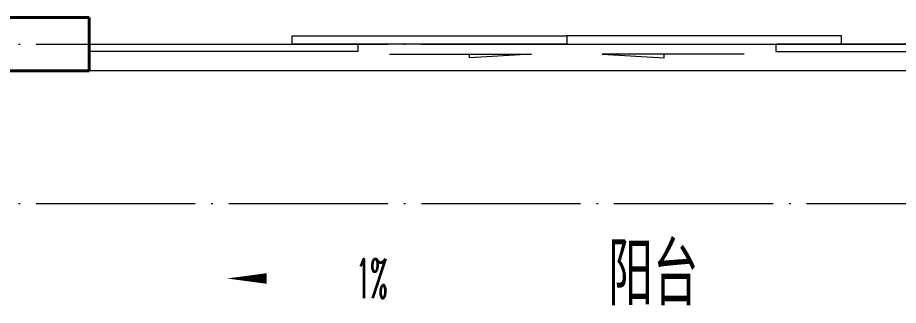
# Model space of a CAD drawing. Extents: x 27938 to 1042331, y -235042 to 1535213.
# Drawn here: x 698497 to 701817, y 597264 to 598349 of the extents above; entities that cross this region are included whole.
import ezdxf

# ---------------------------------------------------------------- set-up
doc = ezdxf.new("R2010")
doc.units = 0
doc.header["$LTSCALE"] = 1000
doc.header["$MEASUREMENT"] = 0
doc.linetypes.add('DOTE', pattern=[2.42, 2, -0.2, 0.02, -0.2])
for name, color, linetype, lineweight in [('DOTE', 19, 'DOTE', 9), ('WALL', 9, 'Continuous', 40), ('WINDOW', 8, 'Continuous', 15), ('平面-排水沟', 86, 'Continuous', 15)]:
    doc.layers.add(name, color=color, linetype=linetype, lineweight=lineweight)
doc.layers.add('PUB_TEXT', color=4, linetype='Continuous')
doc.styles.add('_TCH_DIM', font='SIMPLEX.shx', dxfattribs={"width": 0.6, "oblique": 10, "bigfont": 'hztxt.shx'})
doc.styles.get("Standard").update_dxf_attribs({"font": 'gbenor.shx', "bigfont": 'gbcbig.shx'})

# ---------------------------------------------------------------- blocks, each defined once
blk = doc.blocks.new('HFTHFFGHFH')
at = {"layer": 'DOTE', "linetype": 'DOTE', "ltscale": 0.3}
for p, q in [((534316.6, 598248.8), (587116.6, 598248.8)), ((534316.6, 597648.8), (587116.6, 597648.8))]:
    blk.add_line(p, q, dxfattribs=at)
blk = doc.blocks.new('$DorLib2D$00000138')
at = {"color": 0, "linetype": 'Continuous'}
for p, q in [((-0.2875, 0), (-0.2875, 0.15378)), ((-0.2875, 0.15378), (0, 0.15378)), ((0, 0.15378), (0, 0)), ((0.2875, 0.15378), (0, 0.15378)), ((0.2875, 0), (0.2875, 0.15378)), ((-0.5, -0.13986), (-0.5, 0)), ((-0.5, 0), (-0.21875, 0)), ((0, 0), (-0.2875, 0)), ((-0.21875, 0), (-0.21875, -0.13986)), ((0, 0), (0.2875, 0)), ((0.21875, 0), (0.21875, -0.13986)), ((0.5, 0), (0.21875, 0)), ((-0.21875, -0.13986), (-0.5, -0.13986)), ((0.21875, -0.13986), (0.5, -0.13986)), ((-0.18567, -0.186), (-0.03702, -0.186)), ((-0.03702, -0.186), (-0.10186, -0.25826)), ((-0.10186, -0.25826), (-0.10186, -0.186)), ((0.18567, -0.186), (0.03702, -0.186)), ((0.03702, -0.186), (0.10186, -0.25826)), ((0.10186, -0.25826), (0.10186, -0.186))]:
    blk.add_line(p, q, dxfattribs=at)

msp = doc.modelspace()

# ---------------------------------------------------------------- linework, layer by layer
at = {"layer": 'WALL', "color": 8}
for p, q in [((698766.6, 598348.8), (697816.6, 598348.8)), ((698766.6, 598148.8), (698766.6, 598348.8)), ((697816.6, 598148.8), (698766.6, 598148.8))]:
    msp.add_line(p, q, dxfattribs=at)
at = {"layer": 'WINDOW'}
msp.add_line((702366.6, 598148.8), (698766.6, 598148.8), dxfattribs=at)
at = {"layer": '平面-排水沟', "color": 8}
msp.add_lwpolyline([(699707.5, 597365.5, 0, 0, 0), (699286.1, 597365.5, 0, 40, 0), (699436.1, 597365.5, 0, 0, 0)], format="xyseb", dxfattribs=at)

# ---------------------------------------------------------------- block references
msp.add_blockref('HFTHFFGHFH', (146100, 0))
at = {"layer": 'WINDOW', "xscale": -3600, "yscale": -199.9999999990687, "zscale": -3600, "rotation": 180.0000000002223}
msp.add_blockref('$DorLib2D$00000138', (700566.6, 598248.8), dxfattribs=at)

# ---------------------------------------------------------------- texts
at = {"layer": 'PUB_TEXT', "color": 8}
msp.add_text('阳台', height=236.31, dxfattribs=at).set_placement((700722.2, 597263.9))
at = {"layer": '平面-排水沟', "color": 8, "style": '_TCH_DIM', "width": 0.423529}
msp.add_text('1%', height=148.75, dxfattribs=at).set_placement((699772.6, 597291.1))

doc.saveas('drawing.dxf')
